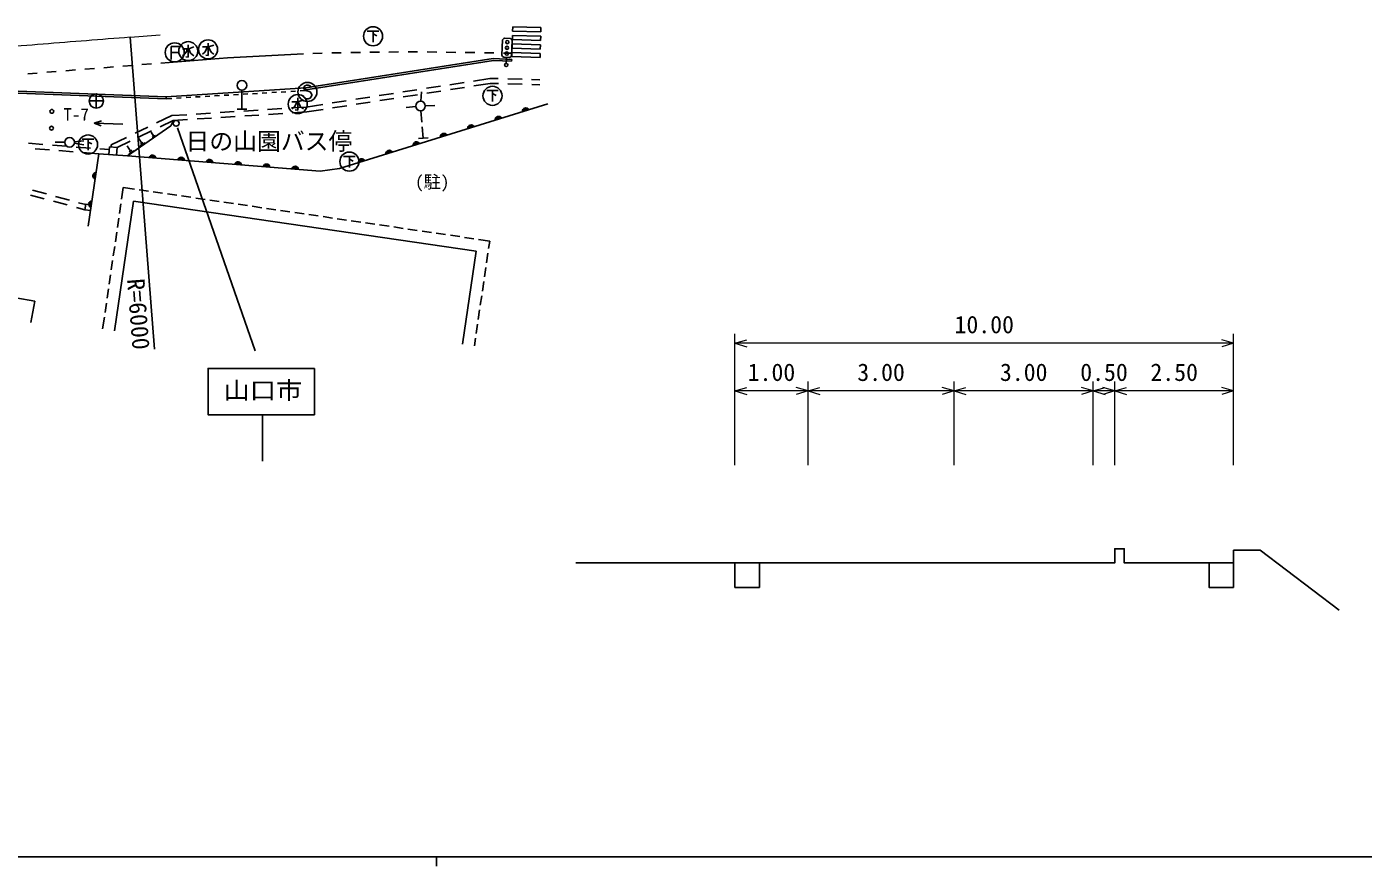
# Model space of a CAD drawing. Units: millimetres, scale not verified. Extents: x 40000 to 680000, y 20000 to 380000.
# Drawn here: x 224996 to 365207, y 204000 to 292030 of the extents above; entities that cross this region are included whole.
import ezdxf
from ezdxf.enums import TextEntityAlignment as Align

# ---------------------------------------------------------------- set-up
doc = ezdxf.new("R2010")
doc.units = ezdxf.units.MM
doc.header["$LTSCALE"] = 1000
doc.linetypes.add('CHAIN', pattern=[18.5, 12, -1.5, 3.5, -1.5])
for name, color, linetype, lineweight in [('M-BGD', 7, 'Continuous', 25), ('M-BGD-EXST', 7, 'Continuous', 25), ('M-BMK', 2, 'CHAIN', 13), ('M-BMK-OTRS', 5, 'Continuous', 25), ('M-BMK-SRVR', 3, 'Continuous', 25), ('M-STR-HTXT', 7, 'Continuous', 13), ('M-STR-STRC', 7, 'Continuous', 25), ('M-STR-STRD', 7, 'Continuous', 25), ('M-TTL-BAND', 7, 'Continuous', 25)]:
    doc.layers.add(name, color=color, linetype=linetype, lineweight=lineweight)
doc.layers.add('M-BMK-HTXT', color=7, linetype='Continuous')
doc.styles.add('ＭＳ ゴシック', font='')
doc.styles.get('ＭＳ ゴシック').set_extended_font_data('MS Gothic')

msp = doc.modelspace()

# ---------------------------------------------------------------- linework, layer by layer
at = {"layer": 'M-BGD'}
for p, q in [((269393, 285956), (270875, 286187)), ((271864, 286340), (273595, 286610)), ((271909, 285821), (273629, 286089)), ((273595, 286610), (274465, 286587)), ((273629, 286089), (274475, 286066)), ((275465, 286561), (276964, 286522)), ((275474, 286040), (276974, 286001)), ((277964, 286495), (278833, 286473)), ((247575, 285385), (247575, 283385)), ((259512, 284420), (260994, 284651)), ((261982, 284804), (263464, 285035)), ((264453, 285188), (265935, 285419)), ((264498, 284669), (265980, 284899)), ((266923, 285572), (268405, 285803)), ((266968, 285053), (268450, 285283)), ((269438, 285437), (270921, 285667)), ((277974, 285975), (278820, 285953)), ((247075, 283385), (248075, 283385)), ((247769, 283194), (249266, 283289)), ((250264, 283353), (251761, 283449)), ((252759, 283513), (254322, 283613)), ((254322, 283613), (256054, 283882)), ((254378, 283096), (256099, 283363)), ((257042, 284036), (258524, 284266)), ((257087, 283517), (258569, 283747)), ((259557, 283901), (261039, 284131)), ((262027, 284285), (263510, 284515)), ((232076, 281931), (232836, 282150)), ((235074, 281808), (232076, 281931)), ((232076, 281931), (232815, 281650)), ((238617, 281939), (240218, 282710)), ((238987, 281541), (240352, 282198)), ((240218, 282710), (241781, 282810)), ((240352, 282198), (241877, 282295)), ((242779, 282874), (244276, 282970)), ((242875, 282359), (244372, 282455)), ((245274, 283034), (246771, 283130)), ((245370, 282519), (246867, 282615)), ((247864, 282679), (249361, 282774)), ((250359, 282838), (251856, 282934)), ((252854, 282998), (254378, 283096)), ((236364, 280855), (237716, 281505)), ((236735, 280456), (238086, 281107)), ((238262, 280610), (238035, 280959)), ((238493, 280636), (238144, 280410)), ((238349, 280667), (238175, 280553)), ((225197, 279813), (226692, 279695)), ((225878, 279242), (227374, 279124)), ((227689, 279616), (229185, 279498)), ((228371, 279046), (229866, 278928)), ((230182, 279420), (231677, 279302)), ((232674, 279223), (233660, 279145)), ((233839, 279418), (233861, 279650)), ((233861, 279650), (235463, 280421)), ((234469, 279366), (235834, 280023)), ((235877, 278992), (235520, 279542)), ((236241, 279033), (235691, 278676)), ((236015, 279081), (235740, 278903)), ((237062, 279811), (236705, 280361)), ((237426, 279853), (236876, 279495)), ((237200, 279901), (236925, 279722)), ((230863, 278850), (232576, 278715)), ((225613, 274887), (227061, 274496)), ((234949, 273946), (235129, 275181)), ((235129, 275181), (236288, 275012)), ((236782, 274939), (237772, 274795)), ((225389, 274381), (226838, 273991)), ((227803, 273731), (229252, 273340)), ((228027, 274235), (229475, 273843)), ((230440, 273582), (231181, 273382)), ((234208, 260160), (236195, 273750)), ((234732, 272462), (234876, 273451)), ((238267, 274722), (239256, 274578)), ((239751, 274505), (240740, 274361)), ((241235, 274288), (242225, 274144)), ((242719, 274071), (243709, 273927)), ((244203, 273854), (245193, 273710)), ((245688, 273637), (246677, 273493)), ((247172, 273420), (248161, 273275)), ((230217, 273080), (231098, 272843)), ((248656, 273203), (249646, 273058)), ((250140, 272986), (251130, 272841)), ((251625, 272769), (252614, 272624)), ((253109, 272552), (254098, 272407)), ((254593, 272335), (255582, 272190)), ((256077, 272118), (257067, 271973)), ((234515, 270978), (234659, 271967)), ((257561, 271901), (258551, 271756)), ((259046, 271684), (260035, 271539)), ((260530, 271467), (261519, 271322)), ((262014, 271250), (263004, 271105)), ((263498, 271033), (264488, 270888)), ((264982, 270816), (265972, 270671)), ((234298, 269493), (234442, 270483)), ((266467, 270599), (267456, 270454)), ((267951, 270382), (268940, 270237)), ((269435, 270164), (270425, 270020)), ((270919, 269947), (271909, 269803)), ((272404, 269730), (273562, 269561)), ((273562, 269561), (273445, 268766)), ((234081, 268009), (234225, 268999)), ((273373, 268271), (273228, 267282)), ((202055, 267504), (225839, 263249)), ((233864, 266525), (234008, 267514)), ((273156, 266787), (273011, 265797)), ((233647, 265041), (233791, 266030)), ((272939, 265303), (272794, 264313)), ((233429, 263556), (233574, 264546)), ((272722, 263819), (272577, 262829)), ((225839, 263249), (225440, 261015)), ((233212, 262072), (233357, 263062)), ((272505, 262334), (272360, 261345)), ((232959, 260342), (233140, 261577)), ((272288, 260850), (272143, 259861)), ((272071, 259366), (271955, 258571)), ((282595, 235816), (290939, 235816)), ((299282, 235816), (290939, 235816))]:
    msp.add_line(p, q, dxfattribs=at)
for points in [[(279663, 283940), (257816, 277161), (255795, 276899), (235554, 278479), (232576, 278715), (231439, 271102)], [(235554, 278479), (240109, 281629), (240387, 282216)], [(236195, 273750), (272131, 268495), (270706, 258753)], [(362664, 230868), (354399, 237132), (351609, 237132), (351609, 235816), (340133, 235816), (340133, 237290), (339133, 237290), (339133, 235816), (301862, 235816)], [(301862, 233237), (299282, 233237), (299282, 235831)], [(301862, 233237), (301862, 235816), (299282, 235816)], [(351609, 233237), (349030, 233237), (349030, 235831)], [(351609, 233237), (351609, 235816), (349030, 235816)]]:
    msp.add_lwpolyline(points, dxfattribs=at)
for points in [[(233618, 278645), (233683, 279431), (234480, 279365), (234415, 278579)], [(231098, 272843), (231186, 273413), (231773, 273322), (231686, 272753)]]:
    msp.add_lwpolyline(points, close=True, dxfattribs=at)
for centre, radius in [((247575, 285885), 500), ((240667, 281904), 305)]:
    msp.add_circle(centre, radius, dxfattribs=at)
for centre, radius, start, end in [((277351, 283166), 354, 26.03625, 188.44143), ((277351, 283166), 283, 28.26029, 186.21739), ((277351, 283166), 212, 32.00662, 182.47107), ((277351, 283166), 142, 39.71835, 174.75934), ((277351, 283166), 100, 50.03601, 164.44167), ((274486, 282277), 354, 26.03625, 188.44143), ((274486, 282277), 283, 28.26029, 186.21739), ((274486, 282277), 212, 32.00662, 182.47107), ((274486, 282277), 142, 39.71835, 174.75934), ((274486, 282277), 100, 50.03601, 164.44167), ((268755, 280499), 354, 26.03625, 188.44143), ((268755, 280499), 283, 28.26029, 186.21739), ((268755, 280499), 212, 32.00662, 182.47107), ((268755, 280499), 142, 39.71835, 174.75934), ((268755, 280499), 100, 50.03601, 164.44167), ((271620, 281388), 354, 26.03625, 188.44143), ((271620, 281388), 283, 28.26029, 186.21739), ((271620, 281388), 212, 32.00662, 182.47107), ((271620, 281388), 142, 39.71835, 174.75934), ((271620, 281388), 100, 50.03601, 164.44167), ((263025, 278721), 354, 26.03625, 188.44143), ((265890, 279610), 354, 26.03625, 188.44143), ((265890, 279610), 283, 28.26029, 186.21739), ((265890, 279610), 212, 32.00662, 182.47107), ((265890, 279610), 142, 39.71835, 174.75934), ((265890, 279610), 100, 50.03601, 164.44167), ((238193, 278219), 354, 4.33237, 166.73755), ((238193, 278219), 283, 6.55641, 164.51351), ((238193, 278219), 212, 10.30273, 160.76718), ((238193, 278219), 142, 18.01446, 153.05545), ((238193, 278219), 100, 28.33213, 142.73779), ((241184, 277985), 354, 4.33237, 166.73755), ((241184, 277985), 283, 6.55641, 164.51351), ((241184, 277985), 212, 10.30273, 160.76718), ((241184, 277985), 142, 18.01446, 153.05545), ((241184, 277985), 100, 28.33213, 142.73779), ((244175, 277752), 354, 4.33237, 166.73755), ((244175, 277752), 283, 6.55641, 164.51351), ((244175, 277752), 212, 10.30273, 160.76718), ((244175, 277752), 142, 18.01446, 153.05545), ((244175, 277752), 100, 28.33213, 142.73779), ((247166, 277518), 354, 4.33237, 166.73755), ((247166, 277518), 283, 6.55641, 164.51351), ((247166, 277518), 212, 10.30273, 160.76718), ((247166, 277518), 142, 18.01446, 153.05545), ((247166, 277518), 100, 28.33213, 142.73779), ((250157, 277284), 354, 4.33237, 166.73755), ((260159, 277832), 354, 26.03625, 188.44143), ((260159, 277832), 283, 28.26029, 186.21739), ((260159, 277832), 212, 32.00662, 182.47107), ((260159, 277832), 142, 39.71835, 174.75934), ((260159, 277832), 100, 50.03601, 164.44167), ((263025, 278721), 283, 28.26029, 186.21739), ((263025, 278721), 212, 32.00662, 182.47107), ((263025, 278721), 142, 39.71835, 174.75934), ((263025, 278721), 100, 50.03601, 164.44167), ((232283, 276384), 354, 90.30259, 252.70777), ((232283, 276384), 283, 92.52663, 250.48373), ((232283, 276384), 212, 96.27295, 246.7374), ((232283, 276384), 142, 103.98468, 239.02567), ((232283, 276384), 100, 114.30235, 228.70801), ((250157, 277284), 283, 6.55641, 164.51351), ((250157, 277284), 212, 10.30273, 160.76718), ((250157, 277284), 142, 18.01446, 153.05545), ((250157, 277284), 100, 28.33213, 142.73779), ((253148, 277051), 354, 4.33237, 166.73755), ((253148, 277051), 283, 6.55641, 164.51351), ((253148, 277051), 212, 10.30273, 160.76718), ((253148, 277051), 142, 18.01446, 153.05545), ((253148, 277051), 100, 28.33213, 142.73779), ((231840, 273417), 354, 90.30259, 252.70777), ((231840, 273417), 283, 92.52663, 250.48373), ((231840, 273417), 212, 96.27295, 246.7374), ((231840, 273417), 142, 103.98468, 239.02567), ((231840, 273417), 100, 114.30235, 228.70801)]:
    msp.add_arc(centre, radius, start, end, dxfattribs=at)
at = {"layer": 'M-BGD-EXST'}
for p, q in [((244018, 290306), (244018, 289006)), ((260724, 291580), (261924, 291580)), ((261324, 291580), (261324, 290430)), ((261324, 291280), (261724, 291080)), ((241022, 289968), (240147, 289968)), ((240147, 289968), (240147, 288593)), ((240147, 289343), (240897, 289343)), ((241341, 289723), (241841, 289723)), ((241591, 289173), (241341, 288973)), ((241741, 289423), (241591, 289173)), ((241941, 288823), (241691, 288873)), ((241841, 289723), (241741, 289423)), ((241941, 290123), (241941, 288823)), ((242541, 289923), (241991, 289723)), ((241991, 289723), (242191, 289273)), ((242191, 289273), (242341, 289123)), ((242341, 289123), (242541, 288973)), ((243418, 289906), (243918, 289906)), ((243668, 289356), (243418, 289156)), ((243818, 289606), (243668, 289356)), ((244018, 289006), (243768, 289056)), ((243918, 289906), (243818, 289606)), ((244618, 290106), (244068, 289906)), ((244068, 289906), (244268, 289456)), ((244268, 289456), (244418, 289306)), ((244418, 289306), (244618, 289156)), ((266341, 284218), (266405, 285216)), ((273258, 285334), (274458, 285334)), ((273858, 285334), (273858, 284184)), ((273858, 285034), (274258, 284834)), ((252824, 284167), (253324, 284167)), ((253074, 283617), (252824, 283417)), ((253224, 283867), (253074, 283617)), ((253424, 283267), (253174, 283317)), ((253324, 284167), (253224, 283867)), ((253424, 284567), (253424, 283267)), ((254024, 284367), (253474, 284167)), ((253474, 284167), (253674, 283717)), ((253674, 283717), (253824, 283567)), ((253824, 283567), (254024, 283417)), ((265812, 283667), (264817, 283564)), ((266809, 283741), (267808, 283785)), ((266351, 283221), (266452, 282029)), ((266494, 281531), (266594, 280339)), ((228995, 279916), (227995, 279935)), ((229988, 279823), (230974, 279657)), ((229992, 279958), (230987, 280061)), ((230829, 280235), (232029, 280235)), ((231429, 280235), (231429, 279085)), ((231429, 279935), (231829, 279735)), ((267092, 280381), (266096, 280297)), ((258241, 278434), (259441, 278434)), ((258841, 278434), (258841, 277284)), ((258841, 278134), (259241, 277934))]:
    msp.add_line(p, q, dxfattribs=at)
for centre, radius in [((261324, 291030), 1000), ((240522, 289343), 1000), ((241941, 289473), 1000), ((244018, 289656), 1000), ((253424, 283917), 1000), ((273858, 284784), 1000), ((266309, 283719), 500), ((231429, 279685), 1000), ((229495, 279906), 500), ((258841, 277884), 1000)]:
    msp.add_circle(centre, radius, dxfattribs=at)
at = {"layer": 'M-BMK'}
msp.add_line((235836, 290926), (238991, 291173), dxfattribs=at)
msp.add_arc((704105, -5690774), 6000000, 94.4762, 95.87471, dxfattribs=at)
at = {"layer": 'M-BMK-OTRS'}
for p, q in [((275966, 291578), (275980, 292028)), ((275980, 292028), (278942, 291938)), ((278942, 291938), (278929, 291488)), ((275939, 290679), (275952, 291128)), ((275939, 290679), (278901, 290589)), ((275952, 291128), (278915, 291038)), ((275966, 291578), (278929, 291488)), ((278915, 291038), (278901, 290589)), ((255004, 289230), (255996, 289263)), ((256996, 289280), (257996, 289297)), ((258996, 289314), (259995, 289330)), ((260995, 289347), (261995, 289364)), ((262995, 289381), (263995, 289398)), ((265001, 289415), (266003, 289396)), ((267003, 289382), (268003, 289369)), ((269003, 289355), (270003, 289341)), ((271003, 289327), (272002, 289313)), ((273002, 289299), (274002, 289285)), ((275009, 289271), (275842, 289256)), ((275885, 288895), (275898, 289329)), ((275898, 289329), (278860, 289239)), ((275911, 289779), (275925, 290229)), ((275911, 289779), (278874, 289689)), ((275925, 290229), (278888, 290139)), ((278888, 290139), (278874, 289689)), ((229098, 287417), (230095, 287497)), ((231092, 287577), (232088, 287658)), ((233085, 287738), (234082, 287818)), ((235079, 287899), (236076, 287979)), ((237076, 288060), (238068, 288136)), ((225111, 287095), (226108, 287175)), ((227105, 287256), (228101, 287336))]:
    msp.add_line(p, q, dxfattribs=at)
for points in [[(254032, 289176), (246052, 288753), (239068, 288209)], [(278860, 289239), (278847, 288805), (275885, 288895)]]:
    msp.add_lwpolyline(points, dxfattribs=at)
at = {"layer": 'M-BMK-SRVR'}
for p, q in [((235836, 290926), (238397, 258204)), ((232296, 284996), (232296, 283496)), ((231546, 284246), (233046, 284246))]:
    msp.add_line(p, q, dxfattribs=at)
msp.add_circle((232296, 284246), 750, dxfattribs=at)
at = {"layer": 'M-STR-HTXT'}
for p, q in [((299282, 246046), (299282, 259838)), ((351609, 246046), (351609, 259838)), ((299282, 258838), (300532, 259213)), ((351609, 258838), (299282, 258838)), ((299282, 258838), (300532, 258463)), ((351609, 258838), (350359, 259213)), ((351609, 258838), (350359, 258463)), ((299282, 253838), (300532, 254213)), ((306962, 253838), (299282, 253838)), ((299282, 253838), (300532, 253463)), ((306962, 253838), (305712, 254213)), ((306962, 253838), (305712, 253463)), ((306962, 246046), (306962, 254838)), ((306962, 253838), (308212, 254213)), ((322281, 253838), (306962, 253838)), ((306962, 253838), (308212, 253463)), ((322281, 253838), (321031, 254213)), ((322281, 253838), (321031, 253463)), ((322281, 246046), (322281, 254838)), ((322281, 253838), (323531, 254213)), ((336889, 253838), (322281, 253838)), ((322281, 253838), (323531, 253463)), ((336889, 253838), (335639, 254213)), ((336889, 253838), (335639, 253463)), ((336889, 246046), (336889, 254838)), ((336889, 253838), (338139, 254213)), ((339133, 253838), (336889, 253838)), ((336889, 253838), (338139, 253463)), ((339133, 253838), (337883, 254213)), ((339133, 253838), (337883, 253463)), ((339133, 246046), (339133, 254838)), ((339133, 253838), (340383, 254213)), ((351609, 253838), (339133, 253838)), ((339133, 253838), (340383, 253463)), ((351609, 253838), (350359, 254213)), ((351609, 253838), (350359, 253463))]:
    msp.add_line(p, q, dxfattribs=at)
at = {"layer": 'M-STR-STRC'}
for p, q in [((274848, 289044), (274924, 290642)), ((275732, 290804), (275133, 290833)), ((275922, 290595), (275846, 288997)), ((275637, 288806), (275038, 288835)), ((275337, 288821), (275307, 288188)), ((254077, 284644), (253986, 284826)), ((254168, 285826), (254077, 285644)), ((254077, 285644), (254077, 285553)), ((254077, 285553), (254168, 285371)), ((254168, 284553), (254077, 284644)), ((254350, 285917), (254168, 285826)), ((254168, 285371), (254713, 285190)), ((254532, 285917), (254350, 285917)), ((254713, 285826), (254532, 285917)), ((254804, 285644), (254713, 285826)), ((254713, 285190), (254804, 285099)), ((254804, 284644), (254713, 284553)), ((254804, 285099), (254895, 284917)), ((254895, 284826), (254804, 284644)), ((254895, 284917), (254895, 284826)), ((254350, 284462), (254168, 284553)), ((254532, 284462), (254350, 284462)), ((254713, 284553), (254532, 284462)), ((240803, 281440), (248976, 258043)), ((255189, 256206), (255189, 251346)), ((249735, 251346), (249735, 246486))]:
    msp.add_line(p, q, dxfattribs=at)
msp.add_lwpolyline([(255189, 251346), (244029, 251346), (244029, 256206), (255189, 256206)], dxfattribs=at)
for centre, radius in [((275414, 290419), 167), ((275356, 289220), 167), ((275385, 289819), 167), ((275299, 288021), 167), ((254441, 285190), 1000)]:
    msp.add_circle(centre, radius, dxfattribs=at)
for centre, radius, start, end in [((275206, 290542), 299, 104.05389, 160.49575), ((275606, 290498), 331, 16.9788, 67.57085), ((275119, 289100), 277, 191.58836, 252.96129), ((275573, 289087), 288, 282.80633, 341.74331)]:
    msp.add_arc(centre, radius, start, end, dxfattribs=at)
at = {"layer": 'M-STR-STRD'}
for p, q in [((275862, 288408), (275870, 288608)), ((239616, 284482), (239624, 284682)), ((241709, 284605), (242208, 284634)), ((242707, 284663), (243206, 284692)), ((243705, 284721), (244204, 284750)), ((244704, 284779), (245203, 284808)), ((245702, 284838), (246201, 284867)), ((246700, 284896), (247199, 284925)), ((247699, 284954), (248198, 284983)), ((248697, 285012), (249196, 285041)), ((249695, 285071), (250194, 285100)), ((250693, 285129), (251193, 285158)), ((251692, 285187), (252191, 285216)), ((252690, 285245), (253189, 285274)), ((253688, 285303), (254283, 285338)), ((254231, 285627), (254261, 285430)), ((239616, 284482), (240211, 284517)), ((240710, 284546), (241210, 284575))]:
    msp.add_line(p, q, dxfattribs=at)
for points in [[(275870, 288608), (273940, 288685), (254231, 285627)], [(275862, 288408), (273952, 288484), (254261, 285430)], [(254231, 285627), (239624, 284682), (214019, 285665), (205334, 284962), (203358, 284797)], [(239616, 284482), (214023, 285464), (205350, 284762), (203374, 284597)]]:
    msp.add_lwpolyline(points, dxfattribs=at)
for centre in [(227624, 283158), (227590, 281393)]:
    msp.add_circle(centre, 200, dxfattribs=at)
at = {"layer": 'M-TTL-BAND'}
for p, q in [((40000, 205000), (579000, 205000)), ((268000, 205000), (268000, 204000))]:
    msp.add_line(p, q, dxfattribs=at)

# ---------------------------------------------------------------- texts
at = {"layer": 'M-BGD', "style": 'ＭＳ ゴシック'}
msp.add_text('(駐)', height=1320, dxfattribs=at).set_placement((267534, 275762), align=Align.MIDDLE_CENTER)
at = {"layer": 'M-BMK-HTXT', "style": 'ＭＳ ゴシック'}
msp.add_text('日の山園バス停', height=1833, dxfattribs=at).set_placement((250402, 280025), align=Align.MIDDLE_CENTER)
at = {"layer": 'M-BMK-SRVR', "style": 'ＭＳ ゴシック'}
msp.add_text('T-7', height=1320, dxfattribs=at).set_placement((228839, 281777), align=Align.BOTTOM_LEFT)
msp.add_text('R=6000', height=1833, rotation=274.522, dxfattribs=at).set_placement((236428, 265631), align=Align.MIDDLE_LEFT)
at = {"layer": 'M-STR-HTXT', "style": 'ＭＳ ゴシック'}
for s, p in [('10.00', (325446, 259338)), ('1.00', (303122, 254338)), ('3.00', (314621, 254338)), ('3.00', (329585, 254338)), ('0.50', (338011, 254338)), ('2.50', (345371, 254338))]:
    msp.add_text(s, height=1833, dxfattribs=at).set_placement(p, align=Align.BOTTOM_CENTER)
at = {"layer": 'M-STR-STRC', "style": 'ＭＳ ゴシック', "width": 1.1}
msp.add_text('山口市', height=1833, dxfattribs=at).set_placement((249774, 252429), align=Align.BOTTOM_CENTER)

doc.saveas('drawing.dxf')
